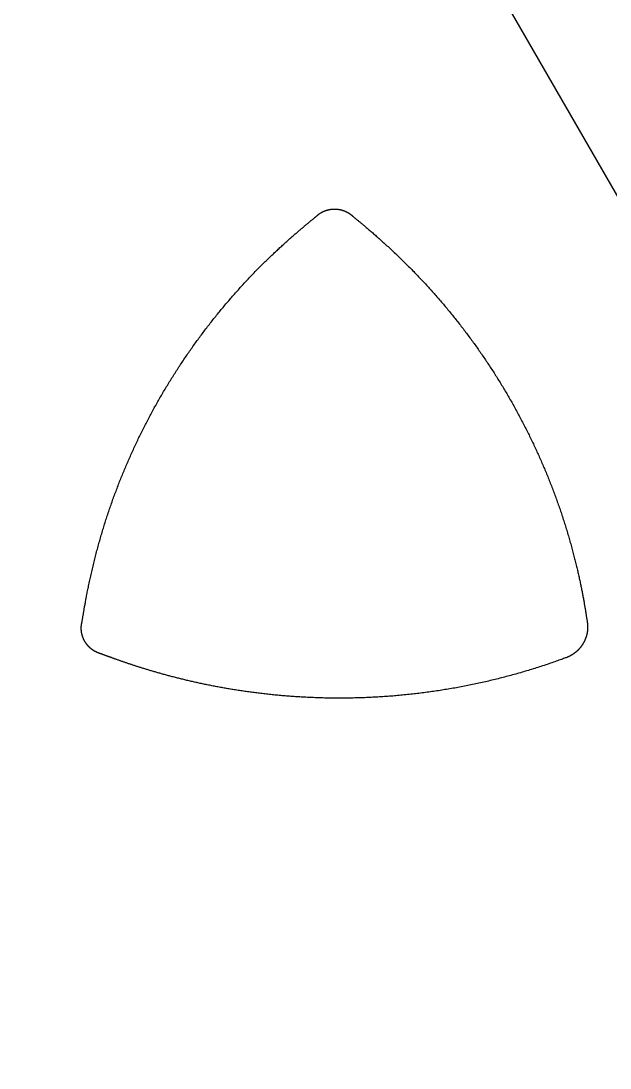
# Model space of a CAD drawing. Extents: x -3 to 136, y 0 to 121.
# Drawn here: x 91.31 to 107.63, y 29.01 to 58.02 of the extents above; entities that cross this region are included whole.
import ezdxf

# ---------------------------------------------------------------- set-up
doc = ezdxf.new("R2010")
doc.units = 0
doc.layers.get('0').update_dxf_attribs({"linetype": 'CONTINUOUS'})

msp = doc.modelspace()

# ---------------------------------------------------------------- linework, layer by layer
msp.add_lwpolyline([(69.2641, 119.9689, 0.5773503), (64.0679, 119.9689), (-2.5981, 4.5, 0.5773503), (0, 0), (133.332, 0, 0.5773503), (135.9301, 4.5)], format="xyb", close=True)
for points in [[(99.5063, 52.6196, 0), (99.5087, 52.6219, 0), (99.5112, 52.6242, 0), (99.5137, 52.6265, 0), (99.5162, 52.6287, 0), (99.5188, 52.631, 0), (99.5213, 52.6332, 0), (99.5238, 52.6355, 0), (99.5264, 52.6377, 0), (99.529, 52.6399, 0), (99.5315, 52.6421, 0), (99.5341, 52.6442, 0), (99.5367, 52.6464, 0), (99.5393, 52.6485, 0), (99.542, 52.6507, 0), (99.5446, 52.6528, 0), (99.5472, 52.6549, 0), (99.5499, 52.657, 0), (99.5526, 52.6591, 0), (99.5552, 52.6611, 0), (99.5579, 52.6632, 0), (99.5606, 52.6652, 0), (99.5633, 52.6672, 0), (99.566, 52.6692, 0), (99.5688, 52.6712, 0), (99.5715, 52.6732, 0), (99.5743, 52.6752, 0), (99.577, 52.6772, 0), (99.5798, 52.6791, 0), (99.5826, 52.681, 0), (99.5853, 52.6829, 0), (99.5881, 52.6848, 0), (99.5909, 52.6867, 0), (99.5938, 52.6886, 0), (99.5966, 52.6905, 0), (99.5994, 52.6923, 0), (99.6023, 52.6941, 0), (99.6051, 52.696, 0), (99.608, 52.6978, 0), (99.6108, 52.6995, 0), (99.6137, 52.7013, 0), (99.6166, 52.7031, 0), (99.6195, 52.7048, 0), (99.6224, 52.7066, 0), (99.6253, 52.7083, 0), (99.6282, 52.71, 0), (99.6312, 52.7117, 0), (99.6341, 52.7134, 0), (99.6371, 52.715, 0), (99.64, 52.7167, 0), (99.643, 52.7183, 0), (99.6459, 52.7199, 0), (99.6489, 52.7215, 0), (99.6519, 52.7231, 0), (99.6549, 52.7247, 0), (99.6579, 52.7263, 0), (99.6609, 52.7278, 0), (99.6639, 52.7294, 0), (99.667, 52.7309, 0), (99.67, 52.7324, 0), (99.673, 52.7339, 0), (99.6761, 52.7354, 0), (99.6791, 52.7368, 0), (99.6822, 52.7383, 0), (99.6853, 52.7397, 0), (99.6884, 52.7411, 0), (99.6914, 52.7426, 0), (99.6945, 52.7439, 0), (99.6976, 52.7453, 0), (99.7007, 52.7467, 0), (99.7038, 52.748, 0), (99.707, 52.7494, 0), (99.7101, 52.7507, 0), (99.7132, 52.752, 0), (99.7163, 52.7533, 0), (99.7195, 52.7546, 0), (99.7226, 52.7558, 0), (99.7258, 52.7571, 0), (99.729, 52.7583, 0), (99.7321, 52.7595, 0), (99.7353, 52.7607, 0), (99.7385, 52.7619, 0), (99.7416, 52.7631, 0), (99.7448, 52.7643, 0), (99.748, 52.7654, 0), (99.7512, 52.7665, 0), (99.7544, 52.7676, 0), (99.7576, 52.7687, 0), (99.7608, 52.7698, 0), (99.7641, 52.7709, 0), (99.7673, 52.7719, 0), (99.7705, 52.773, 0), (99.7737, 52.774, 0), (99.777, 52.775, 0), (99.7802, 52.776, 0), (99.7835, 52.777, 0), (99.7867, 52.778, 0), (99.79, 52.7789, 0), (99.7932, 52.7798, 0), (99.7965, 52.7808, 0), (99.7997, 52.7817, 0), (99.803, 52.7826, 0), (99.8063, 52.7834, 0), (99.8096, 52.7843, 0), (99.8128, 52.7851, 0), (99.8161, 52.786, 0), (99.8194, 52.7868, 0), (99.8227, 52.7876, 0), (99.826, 52.7884, 0), (99.8293, 52.7891, 0), (99.8326, 52.7899, 0), (99.8359, 52.7906, 0), (99.8392, 52.7914, 0), (99.8425, 52.7921, 0), (99.8458, 52.7928, 0), (99.8492, 52.7935, 0), (99.8525, 52.7941, 0), (99.8558, 52.7948, 0), (99.8591, 52.7954, 0), (99.8625, 52.796, 0), (99.8658, 52.7966, 0), (99.8691, 52.7972, 0), (99.8725, 52.7978, 0), (99.8758, 52.7984, 0), (99.8792, 52.7989, 0), (99.8825, 52.7994, 0), (99.8859, 52.8, 0), (99.8892, 52.8005, 0), (99.8926, 52.8009, 0), (99.8959, 52.8014, 0), (99.8993, 52.8019, 0), (99.9026, 52.8023, 0), (99.906, 52.8027, 0), (99.9094, 52.8031, 0), (99.9127, 52.8035, 0), (99.9161, 52.8039, 0), (99.9195, 52.8043, 0), (99.9228, 52.8046, 0), (99.9262, 52.805, 0), (99.9296, 52.8053, 0), (99.933, 52.8056, 0), (99.9364, 52.8059, 0), (99.9397, 52.8061, 0), (99.9431, 52.8064, 0), (99.9465, 52.8066, 0), (99.9499, 52.8069, 0), (99.9533, 52.8071, 0), (99.9567, 52.8073, 0), (99.96, 52.8075, 0), (99.9634, 52.8076, 0), (99.9668, 52.8078, 0), (99.9702, 52.8079, 0), (99.9736, 52.808, 0), (99.977, 52.8081, 0), (99.9804, 52.8082, 0), (99.9838, 52.8083, 0), (99.9872, 52.8084, 0), (99.9906, 52.8084, 0), (99.994, 52.8084, 0), (99.9974, 52.8085, 0), (100.001, 52.8085, 0), (100.004, 52.8084, 0), (100.008, 52.8084, 0), (100.011, 52.8084, 0), (100.014, 52.8083, 0), (100.018, 52.8082, 0), (100.021, 52.8081, 0), (100.025, 52.808, 0), (100.028, 52.8079, 0), (100.031, 52.8078, 0), (100.035, 52.8076, 0), (100.038, 52.8075, 0), (100.041, 52.8073, 0), (100.045, 52.8071, 0), (100.048, 52.8069, 0), (100.052, 52.8066, 0), (100.055, 52.8064, 0), (100.058, 52.8061, 0), (100.062, 52.8059, 0), (100.065, 52.8056, 0), (100.069, 52.8053, 0), (100.072, 52.8049, 0), (100.075, 52.8046, 0), (100.079, 52.8043, 0), (100.082, 52.8039, 0), (100.085, 52.8035, 0), (100.089, 52.8031, 0), (100.092, 52.8027, 0), (100.095, 52.8023, 0), (100.099, 52.8018, 0), (100.102, 52.8014, 0), (100.106, 52.8009, 0), (100.109, 52.8004, 0), (100.112, 52.7999, 0), (100.116, 52.7994, 0), (100.119, 52.7989, 0), (100.122, 52.7983, 0), (100.126, 52.7978, 0), (100.129, 52.7972, 0), (100.132, 52.7966, 0), (100.136, 52.796, 0), (100.139, 52.7954, 0), (100.142, 52.7948, 0), (100.146, 52.7941, 0), (100.149, 52.7934, 0), (100.152, 52.7928, 0), (100.156, 52.7921, 0), (100.159, 52.7914, 0), (100.162, 52.7906, 0), (100.165, 52.7899, 0), (100.169, 52.7891, 0), (100.172, 52.7884, 0), (100.175, 52.7876, 0), (100.179, 52.7868, 0), (100.182, 52.786, 0), (100.185, 52.7851, 0), (100.189, 52.7843, 0), (100.192, 52.7834, 0), (100.195, 52.7825, 0), (100.198, 52.7817, 0), (100.202, 52.7808, 0), (100.205, 52.7798, 0), (100.208, 52.7789, 0), (100.211, 52.7779, 0), (100.215, 52.777, 0), (100.218, 52.776, 0), (100.221, 52.775, 0), (100.224, 52.774, 0), (100.228, 52.773, 0), (100.231, 52.7719, 0), (100.234, 52.7709, 0), (100.237, 52.7698, 0), (100.24, 52.7687, 0), (100.244, 52.7676, 0), (100.247, 52.7665, 0), (100.25, 52.7654, 0), (100.253, 52.7642, 0), (100.256, 52.7631, 0), (100.26, 52.7619, 0), (100.263, 52.7607, 0), (100.266, 52.7595, 0), (100.269, 52.7583, 0), (100.272, 52.7571, 0), (100.275, 52.7558, 0), (100.279, 52.7546, 0), (100.282, 52.7533, 0), (100.285, 52.752, 0), (100.288, 52.7507, 0), (100.291, 52.7494, 0), (100.294, 52.748, 0), (100.297, 52.7467, 0), (100.3, 52.7453, 0), (100.304, 52.7439, 0), (100.307, 52.7425, 0), (100.31, 52.7411, 0), (100.313, 52.7397, 0), (100.316, 52.7383, 0), (100.319, 52.7368, 0), (100.322, 52.7354, 0), (100.325, 52.7339, 0), (100.328, 52.7324, 0), (100.331, 52.7309, 0), (100.334, 52.7294, 0), (100.337, 52.7278, 0), (100.34, 52.7263, 0), (100.343, 52.7247, 0), (100.346, 52.7231, 0), (100.349, 52.7215, 0), (100.352, 52.7199, 0), (100.355, 52.7183, 0), (100.358, 52.7167, 0), (100.361, 52.715, 0), (100.364, 52.7133, 0), (100.367, 52.7117, 0), (100.37, 52.71, 0), (100.373, 52.7083, 0), (100.376, 52.7066, 0), (100.379, 52.7048, 0), (100.381, 52.7031, 0), (100.384, 52.7013, 0), (100.387, 52.6995, 0), (100.39, 52.6977, 0), (100.393, 52.6959, 0), (100.396, 52.6941, 0), (100.399, 52.6923, 0), (100.401, 52.6904, 0), (100.404, 52.6886, 0), (100.407, 52.6867, 0), (100.41, 52.6848, 0), (100.413, 52.6829, 0), (100.415, 52.681, 0), (100.418, 52.6791, 0), (100.421, 52.6771, 0), (100.424, 52.6752, 0), (100.427, 52.6732, 0), (100.429, 52.6712, 0), (100.432, 52.6692, 0), (100.435, 52.6672, 0), (100.437, 52.6652, 0), (100.44, 52.6632, 0), (100.443, 52.6611, 0), (100.445, 52.659, 0), (100.448, 52.657, 0), (100.451, 52.6549, 0), (100.453, 52.6528, 0), (100.456, 52.6507, 0), (100.459, 52.6485, 0), (100.461, 52.6464, 0), (100.464, 52.6442, 0), (100.466, 52.6421, 0), (100.469, 52.6399, 0), (100.472, 52.6377, 0), (100.474, 52.6355, 0), (100.477, 52.6332, 0), (100.479, 52.631, 0), (100.482, 52.6287, 0), (100.484, 52.6265, 0), (100.487, 52.6242, 0), (100.489, 52.6219, 0), (100.492, 52.6196, 0)], [(93.0002, 41.3507, 0), (93.0012, 41.3552, 0), (93.0023, 41.3606, 0), (93.0035, 41.3669, 0), (93.0049, 41.3742, 0), (93.0063, 41.3824, 0), (93.0079, 41.3915, 0), (93.0096, 41.4015, 0), (93.0115, 41.4123, 0), (93.0135, 41.4241, 0), (93.0156, 41.4367, 0), (93.0178, 41.4501, 0), (93.0202, 41.4644, 0), (93.0227, 41.4796, 0), (93.0253, 41.4955, 0), (93.0281, 41.5123, 0), (93.031, 41.5298, 0), (93.034, 41.5481, 0), (93.0372, 41.5673, 0), (93.0405, 41.5871, 0), (93.044, 41.6078, 0), (93.0476, 41.6292, 0), (93.0513, 41.6513, 0), (93.0552, 41.6741, 0), (93.0592, 41.6976, 0), (93.0634, 41.7219, 0), (93.0678, 41.7468, 0), (93.0722, 41.7724, 0), (93.0769, 41.7987, 0), (93.0816, 41.8256, 0), (93.0866, 41.8532, 0), (93.0917, 41.8814, 0), (93.0969, 41.9103, 0), (93.1023, 41.9397, 0), (93.1078, 41.9698, 0), (93.1136, 42.0004, 0), (93.1194, 42.0317, 0), (93.1255, 42.0635, 0), (93.1317, 42.0958, 0), (93.138, 42.1287, 0), (93.1445, 42.1622, 0), (93.1512, 42.1961, 0), (93.1581, 42.2306, 0), (93.1651, 42.2656, 0), (93.1723, 42.3011, 0), (93.1796, 42.337, 0), (93.1872, 42.3735, 0), (93.1949, 42.4104, 0), (93.2027, 42.4477, 0), (93.2108, 42.4855, 0), (93.219, 42.5237, 0), (93.2274, 42.5624, 0), (93.236, 42.6014, 0), (93.2448, 42.6409, 0), (93.2536, 42.6804, 0), (93.2626, 42.72, 0), (93.2717, 42.7595, 0), (93.2808, 42.799, 0), (93.29, 42.8384, 0), (93.2994, 42.8778, 0), (93.3088, 42.9172, 0), (93.3182, 42.9565, 0), (93.3278, 42.9958, 0), (93.3375, 43.0351, 0), (93.3472, 43.0743, 0), (93.3571, 43.1135, 0), (93.367, 43.1526, 0), (93.377, 43.1918, 0), (93.3871, 43.2309, 0), (93.3973, 43.2699, 0), (93.4075, 43.3089, 0), (93.4179, 43.3479, 0), (93.4283, 43.3869, 0), (93.4388, 43.4258, 0), (93.4494, 43.4647, 0), (93.4601, 43.5036, 0), (93.4709, 43.5424, 0), (93.4818, 43.5812, 0), (93.4928, 43.6199, 0), (93.5038, 43.6587, 0), (93.5149, 43.6973, 0), (93.5262, 43.736, 0), (93.5375, 43.7746, 0), (93.5489, 43.8132, 0), (93.5603, 43.8518, 0), (93.5719, 43.8903, 0), (93.5836, 43.9288, 0), (93.5953, 43.9673, 0), (93.6071, 44.0057, 0), (93.6191, 44.0441, 0), (93.6311, 44.0825, 0), (93.6431, 44.1209, 0), (93.6553, 44.1592, 0), (93.6676, 44.1975, 0), (93.6799, 44.2357, 0), (93.6924, 44.2739, 0), (93.7049, 44.3121, 0), (93.7175, 44.3503, 0), (93.7302, 44.3884, 0), (93.743, 44.4265, 0), (93.7559, 44.4646, 0), (93.7688, 44.5026, 0), (93.7819, 44.5406, 0), (93.795, 44.5786, 0), (93.8083, 44.6165, 0), (93.8216, 44.6545, 0), (93.835, 44.6924, 0), (93.8485, 44.7302, 0), (93.862, 44.768, 0), (93.8757, 44.8058, 0), (93.8895, 44.8436, 0), (93.9033, 44.8814, 0), (93.9172, 44.9191, 0), (93.9312, 44.9568, 0), (93.9453, 44.9944, 0), (93.9595, 45.0321, 0), (93.9738, 45.0697, 0), (93.9882, 45.1072, 0), (94.0026, 45.1448, 0), (94.0172, 45.1823, 0), (94.0318, 45.2198, 0), (94.0465, 45.2573, 0), (94.0613, 45.2947, 0), (94.0762, 45.3321, 0), (94.0912, 45.3695, 0), (94.1063, 45.4068, 0), (94.1215, 45.4442, 0), (94.1367, 45.4815, 0), (94.152, 45.5187, 0), (94.1675, 45.556, 0), (94.183, 45.5932, 0), (94.1986, 45.6304, 0), (94.2142, 45.6675, 0), (94.23, 45.7046, 0), (94.2458, 45.7417, 0), (94.2618, 45.7787, 0), (94.2778, 45.8157, 0), (94.2939, 45.8526, 0), (94.3101, 45.8895, 0), (94.3263, 45.9264, 0), (94.3427, 45.9632, 0), (94.3591, 46, 0), (94.3756, 46.0368, 0), (94.3922, 46.0735, 0), (94.4089, 46.1101, 0), (94.4257, 46.1468, 0), (94.4425, 46.1834, 0), (94.4595, 46.2199, 0), (94.4765, 46.2564, 0), (94.4936, 46.2929, 0), (94.5108, 46.3293, 0), (94.528, 46.3657, 0), (94.5454, 46.402, 0), (94.5628, 46.4383, 0), (94.5803, 46.4746, 0), (94.5979, 46.5108, 0), (94.6156, 46.547, 0), (94.6333, 46.5832, 0), (94.6512, 46.6192, 0), (94.6691, 46.6553, 0), (94.6871, 46.6913, 0), (94.7052, 46.7273, 0), (94.7234, 46.7632, 0), (94.7416, 46.7991, 0), (94.7599, 46.8349, 0), (94.7783, 46.8707, 0), (94.7968, 46.9065, 0), (94.8154, 46.9422, 0), (94.8341, 46.9779, 0), (94.8528, 47.0135, 0), (94.8716, 47.0491, 0), (94.8905, 47.0846, 0), (94.9095, 47.1201, 0), (94.9286, 47.1556, 0), (94.9477, 47.191, 0), (94.9669, 47.2264, 0), (94.9862, 47.2617, 0), (95.0056, 47.2969, 0), (95.0251, 47.3322, 0), (95.0446, 47.3674, 0), (95.0642, 47.4025, 0), (95.0839, 47.4376, 0), (95.1037, 47.4726, 0), (95.1236, 47.5076, 0), (95.1435, 47.5426, 0), (95.1635, 47.5775, 0), (95.1836, 47.6124, 0), (95.2038, 47.6472, 0), (95.2241, 47.682, 0), (95.2444, 47.7167, 0), (95.2648, 47.7514, 0), (95.2853, 47.786, 0), (95.3059, 47.8206, 0), (95.3265, 47.8551, 0), (95.3473, 47.8896, 0), (95.3681, 47.9241, 0), (95.389, 47.9585, 0), (95.4099, 47.9928, 0), (95.431, 48.0271, 0), (95.4521, 48.0614, 0), (95.4733, 48.0956, 0), (95.4946, 48.1297, 0), (95.516, 48.1638, 0), (95.5374, 48.1979, 0), (95.5589, 48.2319, 0), (95.5805, 48.2659, 0), (95.6022, 48.2998, 0), (95.6239, 48.3337, 0), (95.6458, 48.3675, 0), (95.6677, 48.4012, 0), (95.6896, 48.435, 0), (95.7117, 48.4686, 0), (95.7338, 48.5022, 0), (95.7561, 48.5358, 0), (95.7783, 48.5693, 0), (95.8007, 48.6028, 0), (95.8232, 48.6362, 0), (95.8457, 48.6696, 0), (95.8683, 48.7029, 0), (95.8909, 48.7361, 0), (95.9137, 48.7693, 0), (95.9365, 48.8025, 0), (95.9594, 48.8356, 0), (95.9824, 48.8687, 0), (96.0055, 48.9017, 0), (96.0286, 48.9346, 0), (96.0518, 48.9675, 0), (96.0751, 49.0004, 0), (96.0984, 49.0332, 0), (96.1219, 49.0659, 0), (96.1454, 49.0986, 0), (96.169, 49.1313, 0), (96.1926, 49.1638, 0), (96.2164, 49.1964, 0), (96.2402, 49.2289, 0), (96.2641, 49.2613, 0), (96.288, 49.2937, 0), (96.3121, 49.326, 0), (96.3362, 49.3582, 0), (96.3604, 49.3905, 0), (96.3846, 49.4226, 0), (96.409, 49.4547, 0), (96.4334, 49.4868, 0), (96.4579, 49.5188, 0), (96.4824, 49.5507, 0), (96.5071, 49.5826, 0), (96.5318, 49.6144, 0), (96.5565, 49.6462, 0), (96.5814, 49.6779, 0), (96.6063, 49.7096, 0), (96.6313, 49.7412, 0), (96.6564, 49.7727, 0), (96.6816, 49.8042, 0), (96.7068, 49.8357, 0), (96.7321, 49.8671, 0), (96.7575, 49.8984, 0), (96.7829, 49.9297, 0), (96.8084, 49.9609, 0), (96.834, 49.992, 0), (96.8597, 50.0231, 0), (96.8854, 50.0542, 0), (96.9112, 50.0852, 0), (96.9371, 50.1161, 0), (96.9631, 50.147, 0), (96.9891, 50.1778, 0), (97.0152, 50.2085, 0), (97.0414, 50.2392, 0), (97.0676, 50.2699, 0), (97.0939, 50.3005, 0), (97.1203, 50.331, 0), (97.1468, 50.3614, 0), (97.1733, 50.3918, 0), (97.1999, 50.4222, 0), (97.2266, 50.4525, 0), (97.2533, 50.4827, 0), (97.2802, 50.5129, 0), (97.307, 50.543, 0), (97.334, 50.573, 0), (97.361, 50.603, 0), (97.3881, 50.633, 0), (97.4153, 50.6628, 0), (97.4426, 50.6926, 0), (97.4699, 50.7224, 0), (97.4973, 50.7521, 0), (97.5247, 50.7817, 0), (97.5523, 50.8113, 0), (97.5799, 50.8408, 0), (97.6075, 50.8702, 0), (97.6353, 50.8996, 0), (97.6631, 50.9289, 0), (97.691, 50.9582, 0), (97.7189, 50.9874, 0), (97.747, 51.0165, 0), (97.775, 51.0456, 0), (97.8032, 51.0746, 0), (97.8312, 51.1033, 0), (97.8591, 51.1318, 0), (97.8868, 51.16, 0), (97.9145, 51.188, 0), (97.942, 51.2157, 0), (97.9694, 51.2432, 0), (97.9967, 51.2704, 0), (98.0238, 51.2974, 0), (98.0508, 51.3241, 0), (98.0777, 51.3506, 0), (98.1044, 51.3768, 0), (98.131, 51.4028, 0), (98.1575, 51.4285, 0), (98.1837, 51.454, 0), (98.2099, 51.4792, 0), (98.2359, 51.5042, 0), (98.2617, 51.5289, 0), (98.2874, 51.5534, 0), (98.3129, 51.5776, 0), (98.3382, 51.6016, 0), (98.3634, 51.6253, 0), (98.3884, 51.6488, 0), (98.4132, 51.672, 0), (98.4379, 51.695, 0), (98.4623, 51.7177, 0), (98.4866, 51.7401, 0), (98.5107, 51.7623, 0), (98.5347, 51.7843, 0), (98.5584, 51.806, 0), (98.5819, 51.8275, 0), (98.6053, 51.8487, 0), (98.6284, 51.8696, 0), (98.6514, 51.8903, 0), (98.6741, 51.9107, 0), (98.6967, 51.9309, 0), (98.719, 51.9509, 0), (98.7412, 51.9706, 0), (98.7631, 51.99, 0), (98.7848, 52.0092, 0), (98.8063, 52.0281, 0), (98.8275, 52.0468, 0), (98.8486, 52.0652, 0), (98.8694, 52.0834, 0), (98.89, 52.1013, 0), (98.9103, 52.1189, 0), (98.9304, 52.1363, 0), (98.9503, 52.1535, 0), (98.9699, 52.1704, 0), (98.9893, 52.187, 0), (99.0085, 52.2034, 0), (99.0274, 52.2196, 0), (99.0461, 52.2354, 0), (99.0645, 52.2511, 0), (99.0826, 52.2664, 0), (99.1005, 52.2816, 0), (99.1181, 52.2964, 0), (99.1355, 52.311, 0), (99.1526, 52.3254, 0), (99.1694, 52.3395, 0), (99.186, 52.3533, 0), (99.2022, 52.3669, 0), (99.2182, 52.3803, 0), (99.234, 52.3933, 0), (99.2494, 52.4062, 0), (99.2646, 52.4187, 0), (99.2794, 52.431, 0), (99.294, 52.4431, 0), (99.3083, 52.4549, 0), (99.3223, 52.4664, 0), (99.336, 52.4777, 0), (99.3494, 52.4888, 0), (99.3625, 52.4995, 0), (99.3752, 52.51, 0), (99.3875, 52.5201, 0), (99.3993, 52.5299, 0), (99.4107, 52.5393, 0), (99.4216, 52.5483, 0), (99.432, 52.5568, 0), (99.4419, 52.565, 0), (99.4512, 52.5727, 0), (99.46, 52.58, 0), (99.4681, 52.5868, 0), (99.4756, 52.5931, 0), (99.4825, 52.5989, 0), (99.4887, 52.6041, 0), (99.4942, 52.6088, 0), (99.499, 52.613, 0), (99.503, 52.6166, 0), (99.5063, 52.6196, 0)], [(100.492, 52.6196, 0), (100.495, 52.6166, 0), (100.499, 52.6132, 0), (100.503, 52.6092, 0), (100.509, 52.6046, 0), (100.515, 52.5996, 0), (100.521, 52.594, 0), (100.529, 52.5879, 0), (100.536, 52.5814, 0), (100.545, 52.5743, 0), (100.554, 52.5667, 0), (100.564, 52.5586, 0), (100.574, 52.55, 0), (100.585, 52.5409, 0), (100.597, 52.5314, 0), (100.609, 52.5213, 0), (100.622, 52.5108, 0), (100.635, 52.4998, 0), (100.649, 52.4884, 0), (100.664, 52.4764, 0), (100.679, 52.464, 0), (100.694, 52.4512, 0), (100.71, 52.4379, 0), (100.727, 52.4241, 0), (100.744, 52.4099, 0), (100.762, 52.3953, 0), (100.78, 52.3802, 0), (100.798, 52.3646, 0), (100.817, 52.3487, 0), (100.837, 52.3323, 0), (100.857, 52.3154, 0), (100.877, 52.2982, 0), (100.898, 52.2805, 0), (100.919, 52.2625, 0), (100.941, 52.244, 0), (100.963, 52.2251, 0), (100.985, 52.2058, 0), (101.008, 52.1861, 0), (101.032, 52.166, 0), (101.055, 52.1455, 0), (101.079, 52.1246, 0), (101.104, 52.1033, 0), (101.129, 52.0817, 0), (101.154, 52.0597, 0), (101.179, 52.0373, 0), (101.205, 52.0145, 0), (101.231, 51.9914, 0), (101.257, 51.9679, 0), (101.284, 51.944, 0), (101.311, 51.9198, 0), (101.339, 51.8952, 0), (101.366, 51.8703, 0), (101.394, 51.8451, 0), (101.422, 51.8195, 0), (101.45, 51.7935, 0), (101.479, 51.7673, 0), (101.508, 51.7407, 0), (101.537, 51.7138, 0), (101.566, 51.6867, 0), (101.595, 51.6595, 0), (101.624, 51.6324, 0), (101.653, 51.6051, 0), (101.682, 51.5778, 0), (101.711, 51.5505, 0), (101.739, 51.523, 0), (101.768, 51.4956, 0), (101.796, 51.4681, 0), (101.825, 51.4405, 0), (101.853, 51.4128, 0), (101.882, 51.3852, 0), (101.91, 51.3574, 0), (101.938, 51.3296, 0), (101.966, 51.3018, 0), (101.994, 51.2739, 0), (102.022, 51.2459, 0), (102.05, 51.2179, 0), (102.078, 51.1898, 0), (102.106, 51.1617, 0), (102.134, 51.1335, 0), (102.161, 51.1052, 0), (102.189, 51.0769, 0), (102.216, 51.0486, 0), (102.244, 51.0202, 0), (102.271, 50.9917, 0), (102.299, 50.9632, 0), (102.326, 50.9346, 0), (102.353, 50.9059, 0), (102.38, 50.8773, 0), (102.407, 50.8485, 0), (102.434, 50.8197, 0), (102.461, 50.7908, 0), (102.488, 50.7619, 0), (102.515, 50.7329, 0), (102.541, 50.7039, 0), (102.568, 50.6748, 0), (102.595, 50.6457, 0), (102.621, 50.6165, 0), (102.648, 50.5872, 0), (102.674, 50.5579, 0), (102.7, 50.5285, 0), (102.726, 50.4991, 0), (102.753, 50.4696, 0), (102.779, 50.4401, 0), (102.805, 50.4105, 0), (102.831, 50.3808, 0), (102.857, 50.3511, 0), (102.882, 50.3213, 0), (102.908, 50.2915, 0), (102.934, 50.2616, 0), (102.96, 50.2317, 0), (102.985, 50.2017, 0), (103.011, 50.1716, 0), (103.036, 50.1415, 0), (103.061, 50.1113, 0), (103.087, 50.0811, 0), (103.112, 50.0508, 0), (103.137, 50.0205, 0), (103.162, 49.9901, 0), (103.187, 49.9596, 0), (103.212, 49.9291, 0), (103.237, 49.8985, 0), (103.262, 49.8679, 0), (103.287, 49.8372, 0), (103.311, 49.8064, 0), (103.336, 49.7756, 0), (103.361, 49.7448, 0), (103.385, 49.7138, 0), (103.41, 49.6829, 0), (103.434, 49.6518, 0), (103.458, 49.6207, 0), (103.482, 49.5896, 0), (103.507, 49.5583, 0), (103.531, 49.5271, 0), (103.555, 49.4957, 0), (103.579, 49.4643, 0), (103.603, 49.4329, 0), (103.627, 49.4014, 0), (103.65, 49.3698, 0), (103.674, 49.3382, 0), (103.698, 49.3065, 0), (103.721, 49.2748, 0), (103.745, 49.243, 0), (103.768, 49.2111, 0), (103.792, 49.1793, 0), (103.815, 49.1473, 0), (103.838, 49.1153, 0), (103.861, 49.0833, 0), (103.884, 49.0512, 0), (103.907, 49.0191, 0), (103.93, 48.9869, 0), (103.953, 48.9546, 0), (103.976, 48.9224, 0), (103.998, 48.89, 0), (104.021, 48.8576, 0), (104.044, 48.8252, 0), (104.066, 48.7927, 0), (104.089, 48.7602, 0), (104.111, 48.7276, 0), (104.133, 48.695, 0), (104.155, 48.6623, 0), (104.177, 48.6296, 0), (104.2, 48.5968, 0), (104.221, 48.564, 0), (104.243, 48.5311, 0), (104.265, 48.4982, 0), (104.287, 48.4653, 0), (104.309, 48.4323, 0), (104.33, 48.3992, 0), (104.352, 48.3661, 0), (104.373, 48.333, 0), (104.395, 48.2998, 0), (104.416, 48.2665, 0), (104.437, 48.2332, 0), (104.458, 48.1999, 0), (104.479, 48.1665, 0), (104.5, 48.1331, 0), (104.521, 48.0996, 0), (104.542, 48.0661, 0), (104.563, 48.0325, 0), (104.584, 47.9989, 0), (104.604, 47.9653, 0), (104.625, 47.9316, 0), (104.645, 47.8978, 0), (104.666, 47.864, 0), (104.686, 47.8302, 0), (104.706, 47.7963, 0), (104.726, 47.7624, 0), (104.746, 47.7285, 0), (104.766, 47.6944, 0), (104.786, 47.6604, 0), (104.806, 47.6263, 0), (104.826, 47.5922, 0), (104.846, 47.558, 0), (104.865, 47.5238, 0), (104.885, 47.4895, 0), (104.904, 47.4552, 0), (104.924, 47.4208, 0), (104.943, 47.3864, 0), (104.962, 47.352, 0), (104.982, 47.3175, 0), (105.001, 47.283, 0), (105.02, 47.2484, 0), (105.039, 47.2138, 0), (105.058, 47.1792, 0), (105.076, 47.1445, 0), (105.095, 47.1098, 0), (105.114, 47.075, 0), (105.132, 47.0402, 0), (105.151, 47.0053, 0), (105.169, 46.9704, 0), (105.187, 46.9355, 0), (105.206, 46.9005, 0), (105.224, 46.8655, 0), (105.242, 46.8305, 0), (105.26, 46.7954, 0), (105.278, 46.7602, 0), (105.296, 46.7251, 0), (105.314, 46.6898, 0), (105.331, 46.6546, 0), (105.349, 46.6193, 0), (105.366, 46.584, 0), (105.384, 46.5486, 0), (105.401, 46.5132, 0), (105.419, 46.4777, 0), (105.436, 46.4423, 0), (105.453, 46.4067, 0), (105.47, 46.3712, 0), (105.487, 46.3356, 0), (105.504, 46.2999, 0), (105.521, 46.2643, 0), (105.537, 46.2285, 0), (105.554, 46.1928, 0), (105.571, 46.157, 0), (105.587, 46.1212, 0), (105.604, 46.0853, 0), (105.62, 46.0494, 0), (105.636, 46.0135, 0), (105.652, 45.9775, 0), (105.668, 45.9415, 0), (105.684, 45.9055, 0), (105.7, 45.8694, 0), (105.716, 45.8333, 0), (105.732, 45.7971, 0), (105.748, 45.761, 0), (105.763, 45.7247, 0), (105.779, 45.6885, 0), (105.794, 45.6522, 0), (105.81, 45.6159, 0), (105.825, 45.5795, 0), (105.84, 45.5431, 0), (105.855, 45.5067, 0), (105.87, 45.4702, 0), (105.885, 45.4337, 0), (105.9, 45.3972, 0), (105.915, 45.3606, 0), (105.93, 45.324, 0), (105.944, 45.2874, 0), (105.959, 45.2507, 0), (105.973, 45.214, 0), (105.988, 45.1773, 0), (106.002, 45.1405, 0), (106.016, 45.1037, 0), (106.03, 45.0669, 0), (106.045, 45.03, 0), (106.058, 44.9931, 0), (106.072, 44.9562, 0), (106.086, 44.9192, 0), (106.1, 44.8822, 0), (106.114, 44.8452, 0), (106.127, 44.8082, 0), (106.141, 44.7711, 0), (106.154, 44.734, 0), (106.167, 44.6968, 0), (106.181, 44.6596, 0), (106.194, 44.6224, 0), (106.207, 44.5852, 0), (106.22, 44.5479, 0), (106.233, 44.5106, 0), (106.245, 44.4733, 0), (106.258, 44.4359, 0), (106.271, 44.3985, 0), (106.283, 44.3611, 0), (106.296, 44.3236, 0), (106.308, 44.2862, 0), (106.32, 44.2486, 0), (106.333, 44.2111, 0), (106.345, 44.1735, 0), (106.357, 44.1359, 0), (106.369, 44.0983, 0), (106.381, 44.0607, 0), (106.393, 44.023, 0), (106.404, 43.9853, 0), (106.416, 43.9475, 0), (106.427, 43.9098, 0), (106.439, 43.872, 0), (106.45, 43.8341, 0), (106.461, 43.7963, 0), (106.473, 43.7584, 0), (106.484, 43.7205, 0), (106.495, 43.6826, 0), (106.506, 43.6446, 0), (106.517, 43.6066, 0), (106.527, 43.5686, 0), (106.538, 43.5306, 0), (106.549, 43.4925, 0), (106.559, 43.4544, 0), (106.569, 43.4165, 0), (106.58, 43.3788, 0), (106.59, 43.3414, 0), (106.6, 43.3041, 0), (106.609, 43.2671, 0), (106.619, 43.2303, 0), (106.628, 43.1937, 0), (106.638, 43.1574, 0), (106.647, 43.1213, 0), (106.656, 43.0854, 0), (106.665, 43.0498, 0), (106.674, 43.0144, 0), (106.682, 42.9792, 0), (106.691, 42.9443, 0), (106.699, 42.9096, 0), (106.707, 42.8752, 0), (106.716, 42.841, 0), (106.723, 42.8071, 0), (106.731, 42.7734, 0), (106.739, 42.74, 0), (106.747, 42.7068, 0), (106.754, 42.6739, 0), (106.761, 42.6413, 0), (106.768, 42.6089, 0), (106.776, 42.5768, 0), (106.782, 42.5449, 0), (106.789, 42.5133, 0), (106.796, 42.482, 0), (106.803, 42.451, 0), (106.809, 42.4202, 0), (106.815, 42.3897, 0), (106.822, 42.3595, 0), (106.828, 42.3296, 0), (106.834, 42.2999, 0), (106.84, 42.2705, 0), (106.845, 42.2415, 0), (106.851, 42.2127, 0), (106.857, 42.1842, 0), (106.862, 42.156, 0), (106.868, 42.1281, 0), (106.873, 42.1005, 0), (106.878, 42.0732, 0), (106.883, 42.0461, 0), (106.888, 42.0194, 0), (106.893, 41.993, 0), (106.897, 41.967, 0), (106.902, 41.9412, 0), (106.907, 41.9157, 0), (106.911, 41.8905, 0), (106.915, 41.8657, 0), (106.92, 41.8412, 0), (106.924, 41.817, 0), (106.928, 41.7931, 0), (106.932, 41.7695, 0), (106.936, 41.7463, 0), (106.94, 41.7234, 0), (106.943, 41.7008, 0), (106.947, 41.6786, 0), (106.951, 41.6567, 0), (106.954, 41.6351, 0), (106.958, 41.6139, 0), (106.961, 41.593, 0), (106.964, 41.5724, 0), (106.967, 41.5522, 0), (106.97, 41.5324, 0), (106.973, 41.5129, 0), (106.976, 41.4937, 0), (106.979, 41.4751, 0), (106.982, 41.4573, 0), (106.984, 41.4404, 0), (106.987, 41.4246, 0), (106.989, 41.4099, 0), (106.991, 41.3964, 0), (106.993, 41.3843, 0), (106.994, 41.3736, 0), (106.996, 41.3643, 0), (106.997, 41.3567, 0), (106.998, 41.3507, 0)], [(93.4929, 40.4973, 0), (93.4897, 40.4983, 0), (93.4865, 40.4993, 0), (93.4832, 40.5003, 0), (93.48, 40.5014, 0), (93.4768, 40.5024, 0), (93.4736, 40.5035, 0), (93.4704, 40.5046, 0), (93.4672, 40.5057, 0), (93.464, 40.5068, 0), (93.4608, 40.508, 0), (93.4577, 40.5091, 0), (93.4545, 40.5103, 0), (93.4513, 40.5115, 0), (93.4482, 40.5127, 0), (93.445, 40.5139, 0), (93.4419, 40.5151, 0), (93.4387, 40.5164, 0), (93.4356, 40.5177, 0), (93.4325, 40.5189, 0), (93.4294, 40.5202, 0), (93.4262, 40.5216, 0), (93.4231, 40.5229, 0), (93.42, 40.5242, 0), (93.4169, 40.5256, 0), (93.4139, 40.527, 0), (93.4108, 40.5284, 0), (93.4077, 40.5298, 0), (93.4046, 40.5312, 0), (93.4016, 40.5327, 0), (93.3985, 40.5341, 0), (93.3955, 40.5356, 0), (93.3925, 40.5371, 0), (93.3894, 40.5386, 0), (93.3864, 40.5401, 0), (93.3834, 40.5416, 0), (93.3804, 40.5432, 0), (93.3774, 40.5447, 0), (93.3744, 40.5463, 0), (93.3714, 40.5479, 0), (93.3684, 40.5495, 0), (93.3655, 40.5511, 0), (93.3625, 40.5527, 0), (93.3595, 40.5544, 0), (93.3566, 40.5561, 0), (93.3537, 40.5577, 0), (93.3507, 40.5594, 0), (93.3478, 40.5611, 0), (93.3449, 40.5628, 0), (93.342, 40.5646, 0), (93.3391, 40.5663, 0), (93.3362, 40.5681, 0), (93.3333, 40.5699, 0), (93.3304, 40.5717, 0), (93.3276, 40.5735, 0), (93.3247, 40.5753, 0), (93.3219, 40.5771, 0), (93.319, 40.579, 0), (93.3162, 40.5808, 0), (93.3134, 40.5827, 0), (93.3106, 40.5846, 0), (93.3077, 40.5865, 0), (93.3049, 40.5884, 0), (93.3022, 40.5903, 0), (93.2994, 40.5923, 0), (93.2966, 40.5942, 0), (93.2939, 40.5962, 0), (93.2911, 40.5982, 0), (93.2884, 40.6002, 0), (93.2856, 40.6022, 0), (93.2829, 40.6042, 0), (93.2802, 40.6062, 0), (93.2775, 40.6083, 0), (93.2748, 40.6103, 0), (93.2721, 40.6124, 0), (93.2694, 40.6145, 0), (93.2668, 40.6166, 0), (93.2641, 40.6187, 0), (93.2614, 40.6208, 0), (93.2588, 40.6229, 0), (93.2562, 40.6251, 0), (93.2536, 40.6272, 0), (93.251, 40.6294, 0), (93.2484, 40.6316, 0), (93.2458, 40.6338, 0), (93.2432, 40.636, 0), (93.2406, 40.6382, 0), (93.2381, 40.6404, 0), (93.2355, 40.6427, 0), (93.233, 40.6449, 0), (93.2305, 40.6472, 0), (93.228, 40.6494, 0), (93.2255, 40.6517, 0), (93.223, 40.654, 0), (93.2205, 40.6563, 0), (93.218, 40.6586, 0), (93.2156, 40.661, 0), (93.2131, 40.6633, 0), (93.2107, 40.6657, 0), (93.2082, 40.668, 0), (93.2058, 40.6704, 0), (93.2034, 40.6728, 0), (93.201, 40.6752, 0), (93.1986, 40.6776, 0), (93.1963, 40.68, 0), (93.1939, 40.6825, 0), (93.1916, 40.6849, 0), (93.1892, 40.6873, 0), (93.1869, 40.6898, 0), (93.1846, 40.6923, 0), (93.1823, 40.6948, 0), (93.18, 40.6972, 0), (93.1777, 40.6998, 0), (93.1754, 40.7023, 0), (93.1732, 40.7048, 0), (93.1709, 40.7073, 0), (93.1687, 40.7099, 0), (93.1664, 40.7124, 0), (93.1642, 40.715, 0), (93.162, 40.7176, 0), (93.1598, 40.7201, 0), (93.1577, 40.7227, 0), (93.1555, 40.7253, 0), (93.1533, 40.728, 0), (93.1512, 40.7306, 0), (93.1491, 40.7332, 0), (93.1469, 40.7359, 0), (93.1448, 40.7385, 0), (93.1427, 40.7412, 0), (93.1406, 40.7438, 0), (93.1386, 40.7465, 0), (93.1365, 40.7492, 0), (93.1345, 40.7519, 0), (93.1324, 40.7546, 0), (93.1304, 40.7573, 0), (93.1284, 40.7601, 0), (93.1264, 40.7628, 0), (93.1244, 40.7656, 0), (93.1224, 40.7683, 0), (93.1205, 40.7711, 0), (93.1185, 40.7739, 0), (93.1166, 40.7766, 0), (93.1146, 40.7794, 0), (93.1127, 40.7822, 0), (93.1108, 40.785, 0), (93.1089, 40.7879, 0), (93.1071, 40.7907, 0), (93.1052, 40.7935, 0), (93.1033, 40.7964, 0), (93.1015, 40.7992, 0), (93.0997, 40.8021, 0), (93.0979, 40.8049, 0), (93.0961, 40.8078, 0), (93.0943, 40.8107, 0), (93.0925, 40.8136, 0), (93.0907, 40.8165, 0), (93.089, 40.8194, 0), (93.0872, 40.8223, 0), (93.0855, 40.8252, 0), (93.0838, 40.8282, 0), (93.0821, 40.8311, 0), (93.0804, 40.8341, 0), (93.0788, 40.837, 0), (93.0771, 40.84, 0), (93.0755, 40.843, 0), (93.0738, 40.8459, 0), (93.0722, 40.8489, 0), (93.0706, 40.8519, 0), (93.069, 40.8549, 0), (93.0674, 40.8579, 0), (93.0659, 40.8609, 0), (93.0643, 40.8639, 0), (93.0628, 40.867, 0), (93.0613, 40.87, 0), (93.0598, 40.873, 0), (93.0583, 40.8761, 0), (93.0568, 40.8791, 0), (93.0553, 40.8822, 0), (93.0539, 40.8852, 0), (93.0524, 40.8883, 0), (93.051, 40.8914, 0), (93.0496, 40.8945, 0), (93.0482, 40.8976, 0), (93.0468, 40.9006, 0), (93.0454, 40.9037, 0), (93.0441, 40.9069, 0), (93.0428, 40.91, 0), (93.0414, 40.9131, 0), (93.0401, 40.9162, 0), (93.0388, 40.9193, 0), (93.0375, 40.9225, 0), (93.0363, 40.9256, 0), (93.035, 40.9288, 0), (93.0338, 40.9319, 0), (93.0325, 40.9351, 0), (93.0313, 40.9382, 0), (93.0301, 40.9414, 0), (93.0289, 40.9446, 0), (93.0278, 40.9477, 0), (93.0266, 40.9509, 0), (93.0255, 40.9541, 0), (93.0243, 40.9573, 0), (93.0232, 40.9605, 0), (93.0221, 40.9637, 0), (93.021, 40.9669, 0), (93.02, 40.9701, 0), (93.0189, 40.9734, 0), (93.0179, 40.9766, 0), (93.0169, 40.9798, 0), (93.0158, 40.983, 0), (93.0148, 40.9863, 0), (93.0139, 40.9895, 0), (93.0129, 40.9928, 0), (93.0119, 40.996, 0), (93.011, 40.9993, 0), (93.0101, 41.0025, 0), (93.0092, 41.0058, 0), (93.0083, 41.0091, 0), (93.0074, 41.0123, 0), (93.0065, 41.0156, 0), (93.0057, 41.0189, 0), (93.0049, 41.0222, 0), (93.004, 41.0255, 0), (93.0032, 41.0287, 0), (93.0025, 41.032, 0), (93.0017, 41.0353, 0), (93.0009, 41.0386, 0), (93.0002, 41.042, 0), (92.9995, 41.0453, 0), (92.9987, 41.0486, 0), (92.998, 41.0519, 0), (92.9974, 41.0552, 0), (92.9967, 41.0585, 0), (92.996, 41.0619, 0), (92.9954, 41.0652, 0), (92.9948, 41.0685, 0), (92.9942, 41.0719, 0), (92.9936, 41.0752, 0), (92.993, 41.0785, 0), (92.9925, 41.0819, 0), (92.9919, 41.0852, 0), (92.9914, 41.0886, 0), (92.9909, 41.0919, 0), (92.9904, 41.0953, 0), (92.9899, 41.0986, 0), (92.9894, 41.102, 0), (92.989, 41.1054, 0), (92.9886, 41.1087, 0), (92.9881, 41.1121, 0), (92.9877, 41.1155, 0), (92.9873, 41.1188, 0), (92.987, 41.1222, 0), (92.9866, 41.1256, 0), (92.9863, 41.1289, 0), (92.986, 41.1323, 0), (92.9857, 41.1357, 0), (92.9854, 41.1391, 0), (92.9851, 41.1424, 0), (92.9848, 41.1458, 0), (92.9846, 41.1492, 0), (92.9844, 41.1526, 0), (92.9842, 41.156, 0), (92.984, 41.1593, 0), (92.9838, 41.1627, 0), (92.9836, 41.1661, 0), (92.9835, 41.1695, 0), (92.9833, 41.1729, 0), (92.9832, 41.1763, 0), (92.9831, 41.1796, 0), (92.983, 41.183, 0), (92.983, 41.1864, 0), (92.9829, 41.1898, 0), (92.9829, 41.1932, 0), (92.9829, 41.1966, 0), (92.9829, 41.1999, 0), (92.9829, 41.2033, 0), (92.9829, 41.2067, 0), (92.983, 41.2101, 0), (92.9831, 41.2135, 0), (92.9831, 41.2169, 0), (92.9832, 41.2202, 0), (92.9834, 41.2236, 0), (92.9835, 41.227, 0), (92.9836, 41.2304, 0), (92.9838, 41.2337, 0), (92.984, 41.2371, 0), (92.9842, 41.2405, 0), (92.9844, 41.2439, 0), (92.9846, 41.2472, 0), (92.9849, 41.2506, 0), (92.9851, 41.254, 0), (92.9854, 41.2574, 0), (92.9857, 41.2607, 0), (92.986, 41.2641, 0), (92.9864, 41.2674, 0), (92.9867, 41.2708, 0), (92.9871, 41.2742, 0), (92.9875, 41.2775, 0), (92.9879, 41.2809, 0), (92.9883, 41.2842, 0), (92.9887, 41.2876, 0), (92.9892, 41.2909, 0), (92.9896, 41.2943, 0), (92.9901, 41.2976, 0), (92.9906, 41.301, 0), (92.9911, 41.3043, 0), (92.9917, 41.3076, 0), (92.9922, 41.311, 0), (92.9928, 41.3143, 0), (92.9934, 41.3176, 0), (92.994, 41.321, 0), (92.9946, 41.3243, 0), (92.9952, 41.3276, 0), (92.9959, 41.3309, 0), (92.9966, 41.3342, 0), (92.9973, 41.3375, 0), (92.998, 41.3408, 0), (92.9987, 41.3441, 0), (92.9994, 41.3474, 0), (93.0002, 41.3507, 0)], [(106.998, 41.3507, 0), (106.998, 41.347, 0), (106.999, 41.3432, 0), (106.999, 41.3395, 0), (107, 41.3357, 0), (107, 41.332, 0), (107.001, 41.3282, 0), (107.001, 41.3244, 0), (107.002, 41.3207, 0), (107.002, 41.3169, 0), (107.003, 41.3131, 0), (107.003, 41.3094, 0), (107.003, 41.3056, 0), (107.004, 41.3018, 0), (107.004, 41.298, 0), (107.004, 41.2942, 0), (107.005, 41.2905, 0), (107.005, 41.2867, 0), (107.005, 41.2829, 0), (107.005, 41.2791, 0), (107.006, 41.2753, 0), (107.006, 41.2715, 0), (107.006, 41.2678, 0), (107.006, 41.264, 0), (107.006, 41.2602, 0), (107.006, 41.2564, 0), (107.007, 41.2526, 0), (107.007, 41.2488, 0), (107.007, 41.245, 0), (107.007, 41.2412, 0), (107.007, 41.2374, 0), (107.007, 41.2336, 0), (107.007, 41.2298, 0), (107.007, 41.226, 0), (107.007, 41.2222, 0), (107.007, 41.2184, 0), (107.007, 41.2147, 0), (107.007, 41.2109, 0), (107.007, 41.2071, 0), (107.007, 41.2033, 0), (107.006, 41.1995, 0), (107.006, 41.1957, 0), (107.006, 41.1919, 0), (107.006, 41.1881, 0), (107.006, 41.1843, 0), (107.006, 41.1805, 0), (107.005, 41.1767, 0), (107.005, 41.1729, 0), (107.005, 41.1691, 0), (107.005, 41.1654, 0), (107.004, 41.1616, 0), (107.004, 41.1578, 0), (107.004, 41.154, 0), (107.003, 41.1502, 0), (107.003, 41.1464, 0), (107.003, 41.1427, 0), (107.002, 41.1389, 0), (107.002, 41.1351, 0), (107.001, 41.1313, 0), (107.001, 41.1276, 0), (107.001, 41.1238, 0), (107, 41.12, 0), (107, 41.1162, 0), (106.999, 41.1125, 0), (106.999, 41.1087, 0), (106.998, 41.1049, 0), (106.998, 41.1012, 0), (106.997, 41.0974, 0), (106.996, 41.0937, 0), (106.996, 41.0899, 0), (106.995, 41.0862, 0), (106.995, 41.0824, 0), (106.994, 41.0787, 0), (106.993, 41.0749, 0), (106.993, 41.0712, 0), (106.992, 41.0675, 0), (106.991, 41.0637, 0), (106.99, 41.06, 0), (106.99, 41.0563, 0), (106.989, 41.0526, 0), (106.988, 41.0488, 0), (106.987, 41.0451, 0), (106.987, 41.0414, 0), (106.986, 41.0377, 0), (106.985, 41.034, 0), (106.984, 41.0303, 0), (106.983, 41.0266, 0), (106.982, 41.0229, 0), (106.981, 41.0192, 0), (106.981, 41.0155, 0), (106.98, 41.0119, 0), (106.979, 41.0082, 0), (106.978, 41.0045, 0), (106.977, 41.0008, 0), (106.976, 40.9972, 0), (106.975, 40.9935, 0), (106.974, 40.9898, 0), (106.973, 40.9862, 0), (106.972, 40.9825, 0), (106.971, 40.9789, 0), (106.969, 40.9753, 0), (106.968, 40.9716, 0), (106.967, 40.968, 0), (106.966, 40.9644, 0), (106.965, 40.9607, 0), (106.964, 40.9571, 0), (106.963, 40.9535, 0), (106.962, 40.9499, 0), (106.96, 40.9463, 0), (106.959, 40.9427, 0), (106.958, 40.9391, 0), (106.957, 40.9355, 0), (106.955, 40.9319, 0), (106.954, 40.9284, 0), (106.953, 40.9248, 0), (106.951, 40.9212, 0), (106.95, 40.9177, 0), (106.949, 40.9141, 0), (106.947, 40.9105, 0), (106.946, 40.907, 0), (106.945, 40.9035, 0), (106.943, 40.8999, 0), (106.942, 40.8964, 0), (106.94, 40.8929, 0), (106.939, 40.8894, 0), (106.938, 40.8858, 0), (106.936, 40.8823, 0), (106.935, 40.8788, 0), (106.933, 40.8753, 0), (106.932, 40.8719, 0), (106.93, 40.8684, 0), (106.929, 40.8649, 0), (106.927, 40.8614, 0), (106.925, 40.858, 0), (106.924, 40.8545, 0), (106.922, 40.8511, 0), (106.921, 40.8476, 0), (106.919, 40.8442, 0), (106.917, 40.8407, 0), (106.916, 40.8373, 0), (106.914, 40.8339, 0), (106.912, 40.8305, 0), (106.911, 40.8271, 0), (106.909, 40.8237, 0), (106.907, 40.8203, 0), (106.906, 40.8169, 0), (106.904, 40.8135, 0), (106.902, 40.8102, 0), (106.9, 40.8068, 0), (106.898, 40.8035, 0), (106.897, 40.8001, 0), (106.895, 40.7968, 0), (106.893, 40.7935, 0), (106.891, 40.7901, 0), (106.889, 40.7868, 0), (106.887, 40.7835, 0), (106.886, 40.7802, 0), (106.884, 40.7769, 0), (106.882, 40.7736, 0), (106.88, 40.7704, 0), (106.878, 40.7671, 0), (106.876, 40.7638, 0), (106.874, 40.7606, 0), (106.872, 40.7573, 0), (106.87, 40.7541, 0), (106.868, 40.7509, 0), (106.866, 40.7477, 0), (106.864, 40.7445, 0), (106.862, 40.7413, 0), (106.86, 40.7381, 0), (106.858, 40.7349, 0), (106.856, 40.7317, 0), (106.854, 40.7285, 0), (106.852, 40.7254, 0), (106.849, 40.7222, 0), (106.847, 40.7191, 0), (106.845, 40.716, 0), (106.843, 40.7128, 0), (106.841, 40.7097, 0), (106.839, 40.7066, 0), (106.836, 40.7035, 0), (106.834, 40.7004, 0), (106.832, 40.6974, 0), (106.83, 40.6943, 0), (106.827, 40.6912, 0), (106.825, 40.6882, 0), (106.823, 40.6852, 0), (106.821, 40.6821, 0), (106.818, 40.6791, 0), (106.816, 40.6761, 0), (106.814, 40.6731, 0), (106.811, 40.6701, 0), (106.809, 40.6671, 0), (106.807, 40.6641, 0), (106.804, 40.6612, 0), (106.802, 40.6582, 0), (106.8, 40.6553, 0), (106.797, 40.6523, 0), (106.795, 40.6494, 0), (106.792, 40.6465, 0), (106.79, 40.6436, 0), (106.787, 40.6407, 0), (106.785, 40.6378, 0), (106.782, 40.6349, 0), (106.78, 40.6321, 0), (106.778, 40.6292, 0), (106.775, 40.6264, 0), (106.772, 40.6235, 0), (106.77, 40.6207, 0), (106.767, 40.6179, 0), (106.765, 40.6151, 0), (106.762, 40.6123, 0), (106.76, 40.6095, 0), (106.757, 40.6067, 0), (106.754, 40.604, 0), (106.752, 40.6012, 0), (106.749, 40.5985, 0), (106.747, 40.5958, 0), (106.744, 40.593, 0), (106.741, 40.5903, 0), (106.739, 40.5876, 0), (106.736, 40.5849, 0), (106.733, 40.5823, 0), (106.731, 40.5796, 0), (106.728, 40.577, 0), (106.725, 40.5743, 0), (106.722, 40.5717, 0), (106.72, 40.5691, 0), (106.717, 40.5665, 0), (106.714, 40.5639, 0), (106.711, 40.5613, 0), (106.708, 40.5587, 0), (106.706, 40.5562, 0), (106.703, 40.5536, 0), (106.7, 40.5511, 0), (106.697, 40.5485, 0), (106.694, 40.546, 0), (106.691, 40.5435, 0), (106.689, 40.541, 0), (106.686, 40.5386, 0), (106.683, 40.5361, 0), (106.68, 40.5336, 0), (106.677, 40.5312, 0), (106.674, 40.5288, 0), (106.671, 40.5264, 0), (106.668, 40.524, 0), (106.665, 40.5216, 0), (106.662, 40.5192, 0), (106.659, 40.5168, 0), (106.656, 40.5145, 0), (106.653, 40.5121, 0), (106.65, 40.5098, 0), (106.647, 40.5075, 0), (106.644, 40.5052, 0), (106.641, 40.5029, 0), (106.638, 40.5006, 0), (106.635, 40.4984, 0), (106.632, 40.4961, 0), (106.629, 40.4939, 0), (106.626, 40.4917, 0), (106.623, 40.4895, 0), (106.62, 40.4873, 0), (106.617, 40.4851, 0), (106.614, 40.4829, 0), (106.61, 40.4808, 0), (106.607, 40.4786, 0), (106.604, 40.4765, 0), (106.601, 40.4744, 0), (106.598, 40.4723, 0), (106.595, 40.4702, 0), (106.592, 40.4681, 0), (106.588, 40.4661, 0), (106.585, 40.464, 0), (106.582, 40.462, 0), (106.579, 40.46, 0), (106.576, 40.458, 0), (106.572, 40.456, 0), (106.569, 40.454, 0), (106.566, 40.4521, 0), (106.563, 40.4501, 0), (106.559, 40.4482, 0), (106.556, 40.4463, 0), (106.553, 40.4444, 0), (106.549, 40.4425, 0), (106.546, 40.4406, 0), (106.543, 40.4388, 0), (106.54, 40.4369, 0), (106.536, 40.4351, 0), (106.533, 40.4333, 0), (106.53, 40.4315, 0), (106.526, 40.4297, 0), (106.523, 40.4279, 0), (106.52, 40.4262, 0), (106.516, 40.4244, 0), (106.513, 40.4227, 0), (106.509, 40.421, 0), (106.506, 40.4193, 0), (106.503, 40.4177, 0), (106.499, 40.416, 0), (106.496, 40.4143, 0), (106.492, 40.4127, 0), (106.489, 40.4111, 0), (106.486, 40.4095, 0), (106.482, 40.4079, 0), (106.479, 40.4064, 0), (106.475, 40.4048, 0), (106.472, 40.4033, 0), (106.468, 40.4017, 0), (106.465, 40.4002, 0), (106.461, 40.3987, 0), (106.458, 40.3973, 0), (106.454, 40.3958, 0), (106.451, 40.3944, 0), (106.447, 40.393, 0), (106.444, 40.3915, 0), (106.44, 40.3902, 0), (106.437, 40.3888, 0), (106.433, 40.3874, 0), (106.43, 40.3861, 0), (106.426, 40.3848, 0)], [(106.426, 40.3848, 0), (106.409, 40.3783, 0), (106.388, 40.3708, 0), (106.365, 40.3622, 0), (106.339, 40.3527, 0), (106.311, 40.3423, 0), (106.28, 40.3312, 0), (106.247, 40.3193, 0), (106.212, 40.3068, 0), (106.176, 40.2937, 0), (106.138, 40.2802, 0), (106.098, 40.2663, 0), (106.058, 40.2521, 0), (106.016, 40.2377, 0), (105.974, 40.2231, 0), (105.931, 40.2085, 0), (105.888, 40.1939, 0), (105.845, 40.1794, 0), (105.801, 40.165, 0), (105.758, 40.1507, 0), (105.715, 40.1365, 0), (105.671, 40.1225, 0), (105.628, 40.1085, 0), (105.584, 40.0947, 0), (105.541, 40.081, 0), (105.497, 40.0674, 0), (105.453, 40.0539, 0), (105.41, 40.0405, 0), (105.366, 40.0272, 0), (105.322, 40.014, 0), (105.279, 40.001, 0), (105.235, 39.9881, 0), (105.191, 39.9753, 0), (105.147, 39.9625, 0), (105.103, 39.95, 0), (105.06, 39.9375, 0), (105.016, 39.9251, 0), (104.972, 39.9129, 0), (104.928, 39.9007, 0), (104.884, 39.8887, 0), (104.84, 39.8768, 0), (104.796, 39.865, 0), (104.751, 39.8533, 0), (104.707, 39.8417, 0), (104.663, 39.8302, 0), (104.619, 39.8189, 0), (104.575, 39.8076, 0), (104.53, 39.7965, 0), (104.486, 39.7855, 0), (104.442, 39.7746, 0), (104.397, 39.7638, 0), (104.353, 39.7531, 0), (104.309, 39.7426, 0), (104.264, 39.7321, 0), (104.22, 39.7218, 0), (104.175, 39.7116, 0), (104.131, 39.7015, 0), (104.086, 39.6915, 0), (104.042, 39.6816, 0), (103.997, 39.6719, 0), (103.953, 39.6622, 0), (103.908, 39.6527, 0), (103.864, 39.6433, 0), (103.819, 39.6339, 0), (103.774, 39.6247, 0), (103.729, 39.6157, 0), (103.685, 39.6067, 0), (103.64, 39.5978, 0), (103.595, 39.5891, 0), (103.55, 39.5805, 0), (103.506, 39.572, 0), (103.461, 39.5636, 0), (103.416, 39.5553, 0), (103.371, 39.5471, 0), (103.326, 39.539, 0), (103.281, 39.5311, 0), (103.236, 39.5233, 0), (103.191, 39.5155, 0), (103.146, 39.5079, 0), (103.101, 39.5004, 0), (103.056, 39.4931, 0), (103.011, 39.4858, 0), (102.966, 39.4786, 0), (102.921, 39.4716, 0), (102.876, 39.4647, 0), (102.831, 39.4579, 0), (102.786, 39.4512, 0), (102.741, 39.4446, 0), (102.696, 39.4381, 0), (102.651, 39.4318, 0), (102.605, 39.4255, 0), (102.56, 39.4194, 0), (102.515, 39.4134, 0), (102.47, 39.4075, 0), (102.425, 39.4017, 0), (102.379, 39.396, 0), (102.334, 39.3904, 0), (102.289, 39.385, 0), (102.243, 39.3797, 0), (102.198, 39.3745, 0), (102.153, 39.3693, 0), (102.108, 39.3644, 0), (102.062, 39.3595, 0), (102.017, 39.3547, 0), (101.971, 39.3501, 0), (101.926, 39.3455, 0), (101.881, 39.3411, 0), (101.835, 39.3368, 0), (101.79, 39.3326, 0), (101.744, 39.3285, 0), (101.699, 39.3245, 0), (101.654, 39.3207, 0), (101.608, 39.317, 0), (101.563, 39.3133, 0), (101.517, 39.3098, 0), (101.472, 39.3064, 0), (101.426, 39.3031, 0), (101.381, 39.3, 0), (101.335, 39.2969, 0), (101.29, 39.294, 0), (101.244, 39.2911, 0), (101.198, 39.2884, 0), (101.153, 39.2858, 0), (101.107, 39.2833, 0), (101.062, 39.2809, 0), (101.016, 39.2787, 0), (100.971, 39.2765, 0), (100.925, 39.2745, 0), (100.879, 39.2726, 0), (100.834, 39.2708, 0), (100.788, 39.2691, 0), (100.743, 39.2675, 0), (100.697, 39.266, 0), (100.651, 39.2647, 0), (100.606, 39.2635, 0), (100.56, 39.2623, 0), (100.515, 39.2613, 0), (100.47, 39.2605, 0), (100.424, 39.2597, 0), (100.379, 39.259, 0), (100.334, 39.2585, 0), (100.289, 39.258, 0), (100.245, 39.2577, 0), (100.2, 39.2575, 0), (100.155, 39.2574, 0), (100.111, 39.2574, 0), (100.067, 39.2575, 0), (100.022, 39.2577, 0), (99.9782, 39.258, 0), (99.9341, 39.2585, 0), (99.8902, 39.259, 0), (99.8464, 39.2596, 0), (99.8028, 39.2604, 0), (99.7592, 39.2612, 0), (99.7158, 39.2621, 0), (99.6724, 39.2632, 0), (99.6292, 39.2643, 0), (99.5861, 39.2656, 0), (99.5431, 39.2669, 0), (99.5002, 39.2683, 0), (99.4574, 39.2699, 0), (99.4148, 39.2715, 0), (99.3722, 39.2732, 0), (99.3298, 39.275, 0), (99.2875, 39.277, 0), (99.2453, 39.279, 0), (99.2032, 39.2811, 0), (99.1613, 39.2832, 0), (99.1194, 39.2855, 0), (99.0777, 39.2879, 0), (99.0361, 39.2903, 0), (98.9946, 39.2929, 0), (98.9533, 39.2955, 0), (98.912, 39.2982, 0), (98.8709, 39.301, 0), (98.8299, 39.3039, 0), (98.789, 39.3069, 0), (98.7482, 39.3099, 0), (98.7076, 39.3131, 0), (98.6671, 39.3163, 0), (98.6267, 39.3196, 0), (98.5864, 39.3229, 0), (98.5462, 39.3264, 0), (98.5062, 39.3299, 0), (98.4663, 39.3335, 0), (98.4265, 39.3372, 0), (98.3869, 39.341, 0), (98.3473, 39.3448, 0), (98.3079, 39.3487, 0), (98.2686, 39.3527, 0), (98.2295, 39.3567, 0), (98.1904, 39.3609, 0), (98.1515, 39.3651, 0), (98.1127, 39.3693, 0), (98.0741, 39.3737, 0), (98.0355, 39.3781, 0), (97.9971, 39.3825, 0), (97.9588, 39.3871, 0), (97.9207, 39.3917, 0), (97.8827, 39.3964, 0), (97.8448, 39.4011, 0), (97.807, 39.4059, 0), (97.7694, 39.4107, 0), (97.7319, 39.4157, 0), (97.6945, 39.4207, 0), (97.6573, 39.4257, 0), (97.6201, 39.4308, 0), (97.5832, 39.436, 0), (97.5463, 39.4412, 0), (97.5096, 39.4465, 0), (97.473, 39.4518, 0), (97.4366, 39.4572, 0), (97.4002, 39.4626, 0), (97.364, 39.4681, 0), (97.328, 39.4737, 0), (97.2921, 39.4793, 0), (97.2563, 39.4849, 0), (97.2206, 39.4906, 0), (97.1851, 39.4964, 0), (97.1497, 39.5022, 0), (97.1145, 39.5081, 0), (97.0794, 39.514, 0), (97.0444, 39.5199, 0), (97.0096, 39.5259, 0), (96.9749, 39.5319, 0), (96.9403, 39.538, 0), (96.9059, 39.5441, 0), (96.8716, 39.5503, 0), (96.8375, 39.5565, 0), (96.8034, 39.5628, 0), (96.7696, 39.5691, 0), (96.7358, 39.5754, 0), (96.7022, 39.5818, 0), (96.6688, 39.5882, 0), (96.6355, 39.5946, 0), (96.6023, 39.6011, 0), (96.5693, 39.6076, 0), (96.5364, 39.6142, 0), (96.5037, 39.6208, 0), (96.4711, 39.6274, 0), (96.4386, 39.634, 0), (96.4063, 39.6407, 0), (96.3741, 39.6474, 0), (96.3421, 39.6542, 0), (96.3102, 39.6609, 0), (96.2784, 39.6677, 0), (96.2468, 39.6746, 0), (96.2154, 39.6814, 0), (96.1841, 39.6883, 0), (96.1529, 39.6952, 0), (96.1219, 39.7021, 0), (96.091, 39.7091, 0), (96.0603, 39.7161, 0), (96.0297, 39.7231, 0), (95.9993, 39.7301, 0), (95.969, 39.7371, 0), (95.9389, 39.7442, 0), (95.9089, 39.7513, 0), (95.8791, 39.7584, 0), (95.8494, 39.7655, 0), (95.8199, 39.7726, 0), (95.7905, 39.7797, 0), (95.7612, 39.7869, 0), (95.7321, 39.7941, 0), (95.7032, 39.8013, 0), (95.6744, 39.8085, 0), (95.6458, 39.8157, 0), (95.6173, 39.8229, 0), (95.589, 39.8301, 0), (95.5608, 39.8374, 0), (95.5328, 39.8446, 0), (95.5049, 39.8519, 0), (95.4772, 39.8591, 0), (95.4496, 39.8664, 0), (95.4222, 39.8736, 0), (95.395, 39.8809, 0), (95.3679, 39.8882, 0), (95.3409, 39.8955, 0), (95.3142, 39.9028, 0), (95.2875, 39.9101, 0), (95.2611, 39.9173, 0), (95.2347, 39.9246, 0), (95.2086, 39.9319, 0), (95.1826, 39.9392, 0), (95.1567, 39.9465, 0), (95.131, 39.9537, 0), (95.1055, 39.961, 0), (95.0802, 39.9683, 0), (95.0549, 39.9755, 0), (95.0299, 39.9828, 0), (95.005, 39.99, 0), (94.9803, 39.9972, 0), (94.9557, 40.0045, 0), (94.9313, 40.0117, 0), (94.907, 40.0189, 0), (94.883, 40.0261, 0), (94.859, 40.0333, 0), (94.8353, 40.0404, 0), (94.8117, 40.0476, 0), (94.7882, 40.0547, 0), (94.765, 40.0618, 0), (94.7419, 40.0689, 0), (94.7189, 40.076, 0), (94.6961, 40.0831, 0), (94.6735, 40.0901, 0), (94.6511, 40.0972, 0), (94.6288, 40.1042, 0), (94.6067, 40.1112, 0), (94.5847, 40.1181, 0), (94.5629, 40.1251, 0), (94.5413, 40.132, 0), (94.5199, 40.1389, 0), (94.4986, 40.1457, 0), (94.4775, 40.1526, 0), (94.4565, 40.1594, 0), (94.4357, 40.1662, 0), (94.4151, 40.1729, 0), (94.3947, 40.1797, 0), (94.3744, 40.1864, 0), (94.3543, 40.193, 0), (94.3344, 40.1997, 0), (94.3146, 40.2063, 0), (94.295, 40.2128, 0), (94.2756, 40.2194, 0), (94.2564, 40.2259, 0), (94.2373, 40.2323, 0), (94.2184, 40.2387, 0), (94.1996, 40.2451, 0), (94.1811, 40.2515, 0), (94.1627, 40.2578, 0), (94.1445, 40.2641, 0), (94.1265, 40.2703, 0), (94.1086, 40.2765, 0), (94.0909, 40.2826, 0), (94.0734, 40.2887, 0), (94.0561, 40.2948, 0), (94.0389, 40.3008, 0), (94.0219, 40.3068, 0), (94.0051, 40.3127, 0), (93.9885, 40.3186, 0), (93.972, 40.3244, 0), (93.9558, 40.3302, 0), (93.9397, 40.3359, 0), (93.9237, 40.3416, 0), (93.908, 40.3472, 0), (93.8924, 40.3528, 0), (93.8771, 40.3583, 0), (93.8619, 40.3638, 0), (93.8468, 40.3692, 0), (93.832, 40.3746, 0), (93.8173, 40.3799, 0), (93.8028, 40.3851, 0), (93.7885, 40.3903, 0), (93.7744, 40.3954, 0), (93.7605, 40.4005, 0), (93.7467, 40.4055, 0), (93.7332, 40.4105, 0), (93.7198, 40.4153, 0), (93.7066, 40.4202, 0), (93.6936, 40.4249, 0), (93.681, 40.4295, 0), (93.6686, 40.4341, 0), (93.6566, 40.4385, 0), (93.6448, 40.4428, 0), (93.6334, 40.447, 0), (93.6224, 40.451, 0), (93.6116, 40.455, 0), (93.6013, 40.4588, 0), (93.5913, 40.4624, 0), (93.5817, 40.4659, 0), (93.5724, 40.4693, 0), (93.5636, 40.4725, 0), (93.5552, 40.4756, 0), (93.5472, 40.4785, 0), (93.5397, 40.4812, 0), (93.5326, 40.4837, 0), (93.5259, 40.4861, 0), (93.5197, 40.4883, 0), (93.514, 40.4903, 0), (93.5088, 40.4921, 0), (93.504, 40.4937, 0), (93.4998, 40.4951, 0), (93.4961, 40.4963, 0), (93.4929, 40.4973, 0)]]:
    msp.add_polyline3d(points)

doc.saveas('drawing.dxf')
